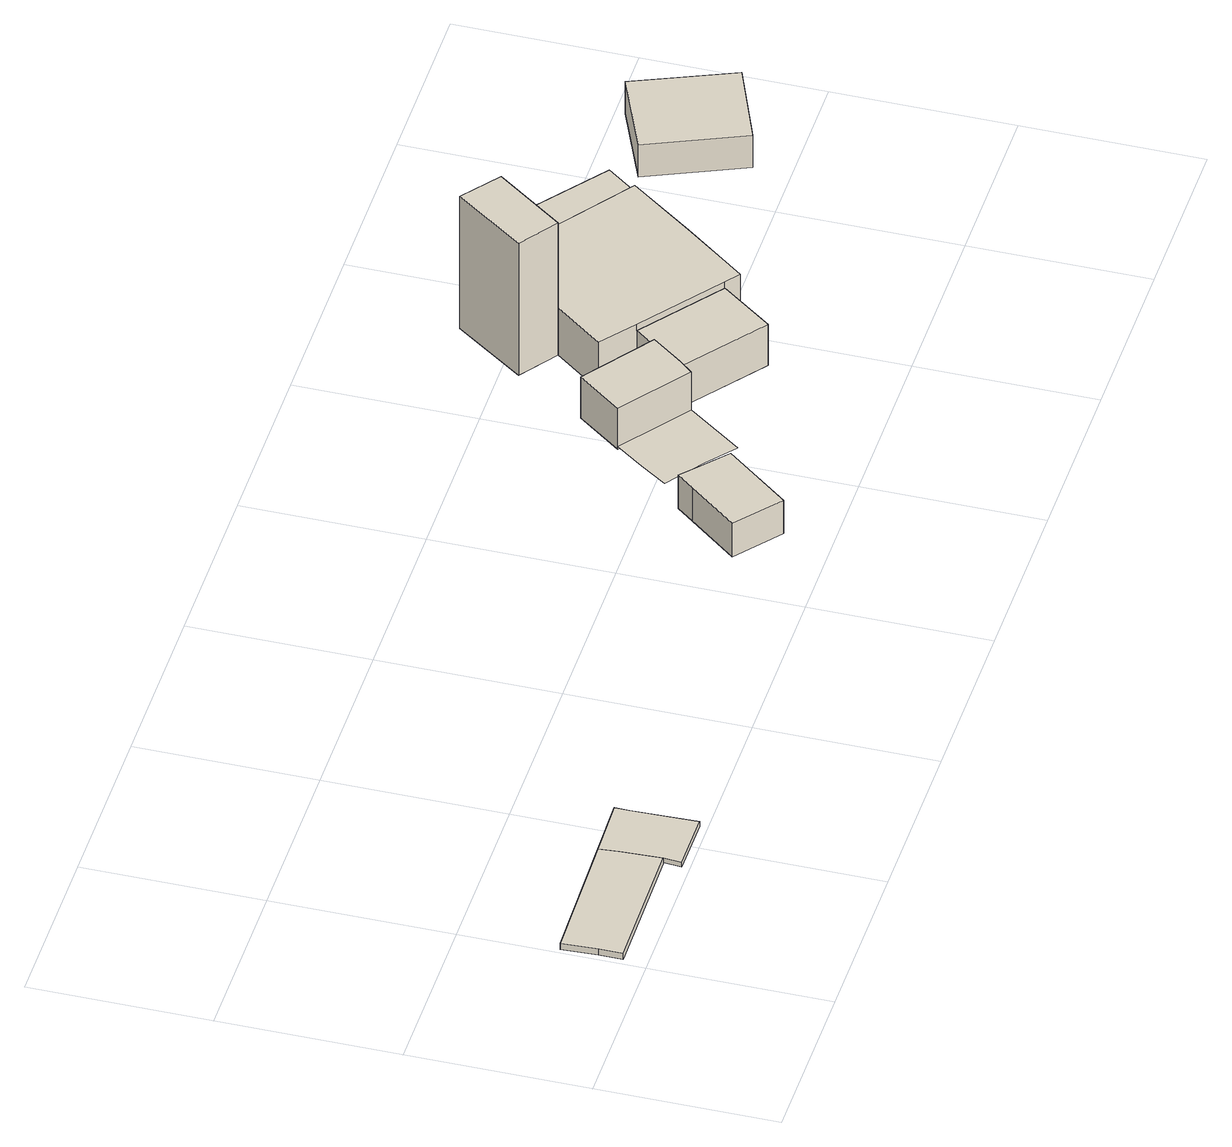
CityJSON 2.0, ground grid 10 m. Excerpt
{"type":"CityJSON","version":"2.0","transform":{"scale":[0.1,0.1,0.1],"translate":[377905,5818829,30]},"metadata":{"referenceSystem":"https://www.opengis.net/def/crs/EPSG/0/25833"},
"CityObjects":{
"building1":{"type":"Building","attributes":{"Gemeindeschluessel":"11000005","BezugspunktDach":"2200","function":"31001_2080","measuredHeight":0.396,"storeysAboveGround":1},"address":[{"country":"Germany","locality":"Berlin","thoroughfareNumber":"50","thoroughfareName":"Siemenswerderweg"}],"geometry":[{"type":"Solid","lod":"1","boundaries":[[[[0,1,2,3,4,5]],[[6,7,8,9,10,11]],[[6,11,5,4]],[[7,6,4,3]],[[8,7,3,2]],[[9,8,2,1]],[[10,9,1,0]],[[11,10,0,5]]]]}]},
"building2":{"type":"Building","attributes":{"Gemeindeschluessel":"11000005","BezugspunktDach":"2200","function":"51009_1610","measuredHeight":0.212,"storeysAboveGround":0},"address":[{"country":"Germany","locality":"Berlin"}],"geometry":[{"type":"Solid","lod":"1","boundaries":[[[[3,2,12,13,14,15,4]],[[16,17,18,19,20,21,22]],[[16,22,4,15]],[[17,16,15,14]],[[18,17,14,13]],[[19,18,13,12]],[[20,19,12,2]],[[21,20,2,3]],[[22,21,3,4]]]]}]},
"building3":{"type":"Building","attributes":{"Gemeindeschluessel":"11000005","BezugspunktDach":"2200","function":"31001_1310","measuredHeight":2.23,"storeysAboveGround":1},"address":[{"country":"Germany","locality":"Berlin","thoroughfareNumber":"48 (11)","thoroughfareName":"Siemenswerderweg"}],"geometry":[{"type":"Solid","lod":"1","boundaries":[[[[23,24,25,26,27,28]],[[29,30,31,32,33,34]],[[29,34,28,27]],[[30,29,27,26]],[[31,30,26,25]],[[32,31,25,24]],[[33,32,24,23]],[[34,33,23,28]]]]}]},
"building4":{"type":"Building","attributes":{"Gemeindeschluessel":"11000005","BezugspunktDach":"2200","function":"31001_1312","measuredHeight":0.086,"storeysAboveGround":1},"address":[{"country":"Germany","locality":"Berlin","thoroughfareNumber":"48 (10)","thoroughfareName":"Siemenswerderweg"}],"geometry":[{"type":"MultiSurface","lod":"1","boundaries":[[[35,36,37,38,39,40]]]}]},
"building5":{"type":"Building","attributes":{"Gemeindeschluessel":"11000005","BezugspunktDach":"2200","function":"51009_1610","measuredHeight":3.21,"storeysAboveGround":0},"address":[{"country":"Germany","locality":"Berlin"}],"geometry":[{"type":"Solid","lod":"1","boundaries":[[[[41,42,43,44,45]],[[46,47,48,49,50]],[[46,50,45,44]],[[47,46,44,43]],[[48,47,43,42]],[[49,48,42,41]],[[50,49,41,45]]]]}]},
"building6":{"type":"Building","attributes":{"Gemeindeschluessel":"11000005","BezugspunktDach":"2200","function":"51009_1610","measuredHeight":8.64,"storeysAboveGround":0},"address":[{"country":"Germany","locality":"Berlin"}],"geometry":[{"type":"Solid","lod":"1","boundaries":[[[[51,52,53,54]],[[55,56,57,58]],[[55,58,54,53]],[[56,55,53,52]],[[57,56,52,51]],[[58,57,51,54]]]]}]},
"building7":{"type":"Building","attributes":{"Gemeindeschluessel":"11000005","function":"31001_1312"},"address":[{"country":"Germany","locality":"Berlin","thoroughfareNumber":"48 (9)","thoroughfareName":"Siemenswerderweg"}],"children":["building7-1","building7-2","building7-3"]},
"building7-1":{"type":"BuildingPart","attributes":{"BezugspunktDach":"2200","measuredHeight":3.44,"storeysAboveGround":1},"parents":["building7"],"geometry":[{"type":"MultiSurface","lod":"1","boundaries":[[[59,60,61,62,63,64,65,66,67,68]],[[57,56,69,70,71,72,73,74,75,76]],[[57,76,68,67]],[[56,57,67,66]],[[69,56,66,65]],[[70,69,65,64]],[[77,78,70,64,63]],[[72,71,63,62]],[[73,72,62,61]],[[74,73,61,60]],[[79,80,60,59]],[[76,75,59,68]],[[71,70,78,77]],[[75,74,81,80,79]]]}]},
"building7-2":{"type":"BuildingPart","attributes":{"BezugspunktDach":"2200","measuredHeight":2.61,"storeysAboveGround":1},"parents":["building7"],"geometry":[{"type":"MultiSurface","lod":"1","boundaries":[[[82,80,79,83,84]],[[85,75,74,86,87]],[[85,87,84,83]],[[75,85,83,79]],[[86,74,80,82]],[[87,86,82,84]],[[74,75,79,80,88]]]}]},
"building7-3":{"type":"BuildingPart","attributes":{"BezugspunktDach":"2200","measuredHeight":2.61,"storeysAboveGround":1},"parents":["building7"],"geometry":[{"type":"Solid","lod":"1","boundaries":[[[[77,89,90,78]],[[91,92,71,70]],[[91,70,78,90]],[[92,91,90,89]],[[71,92,89,77]],[[70,71,77,78]]]]}]},
"building8":{"type":"Building","attributes":{"Gemeindeschluessel":"11000005","BezugspunktDach":"2200","function":"31001_1312","measuredHeight":2.17,"storeysAboveGround":1},"address":[{"country":"Germany","locality":"Berlin","thoroughfareNumber":"48 (8)","thoroughfareName":"Siemenswerderweg"}],"geometry":[{"type":"Solid","lod":"1","boundaries":[[[[93,94,95,96]],[[97,98,99,100]],[[97,100,96,95]],[[98,97,95,94]],[[99,98,94,93]],[[100,99,93,96]]]]}]}
},
"vertices":[
[4,26,8],[4,13,8],[83,14,8],[82,37,8],[81,48,8],[3,46,8],[81,48,4],[82,37,4],[83,14,4],[4,13,4],[4,26,4],[3,46,4],
[82,4,8],[116,4,8],[115,41,8],[115,49,8],[115,49,5],[115,41,5],[116,4,5],[82,4,5],[83,14,5],[82,37,5],[81,48,5],
[348,25,31],[377,61,31],[362,74,31],[353,82,31],[345,72,31],[323,45,31],[345,72,9],[353,82,9],[362,74,9],[377,61,9],[348,25,9],[323,45,9],
[388,78,12],[404,65,12],[427,96,12],[389,124,12],[377,108,12],[367,93,12],
[427,96,37],[434,104,37],[447,121,37],[408,149,37],[389,124,37],[408,149,10],[447,121,10],[434,104,10],[427,96,10],[389,124,10],
[458,175,93],[486,213,93],[465,229,93],[437,190,93],[465,229,6],[486,213,6],[458,175,6],[437,190,6],
[456,133,37],[501,99,37],[509,93,37],[536,128,37],[563,164,37],[524,192,37],[490,218,37],[486,213,37],[458,175,37],[437,148,37],[490,218,6],[524,192,6],[563,164,6],[536,128,6],[509,93,6],[501,99,6],[456,133,6],[437,148,6],[563,164,33],[524,192,33],[456,133,33],[501,99,33],[501,99,20],
[479,70,33],[447,121,33],[434,104,33],[447,121,6],[479,70,6],[434,104,6],[501,99,14],
[576,181,33],[538,210,33],[538,210,6],[576,181,6],
[628,120,28],[675,139,28],[652,194,28],[605,174,28],[652,194,7],[675,139,7],[628,120,7],[605,174,7]
]}
